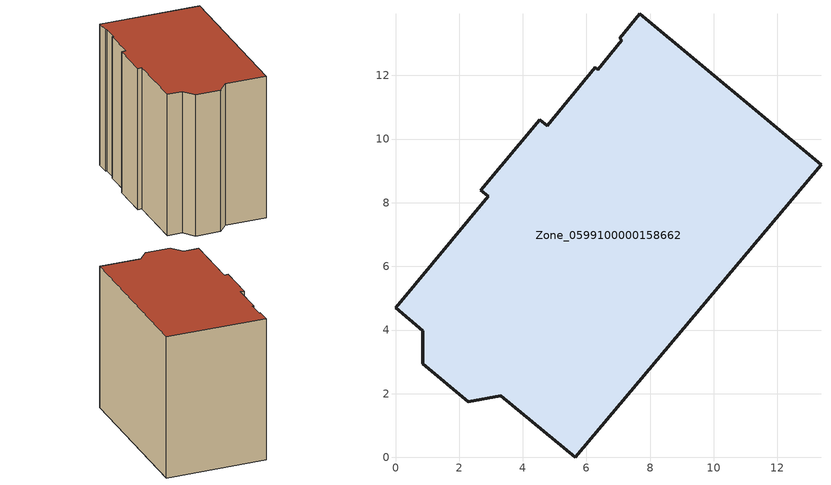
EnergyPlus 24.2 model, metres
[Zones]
Zone_0599100000158662
 floor ground (C_G): 6.35,12.19 7.11,13.11 7.04,13.17 7.68,13.94 13.37,9.19 5.64,0 3.31,1.93 2.28,1.75 0.85,2.94 0.85,3.98 0,4.7 2.91,8.2 2.68,8.39 4.53,10.61 4.76,10.42 6.28,12.25 z0
 wall outside (C_F): 13.37,9.19 7.68,13.94 7.04,13.17 7.11,13.11 6.35,12.19 6.28,12.25 4.76,10.42 4.53,10.61 2.68,8.39 2.91,8.2 0,4.7 0.85,3.98 0.85,2.94 2.28,1.75 3.31,1.93 5.64,0 13.37,9.19 z0:10.77
 roof outside (C_R): 7.11,13.11 6.35,12.19 6.28,12.25 4.76,10.42 4.53,10.61 2.68,8.39 2.91,8.2 0,4.7 0.85,3.98 0.85,2.94 2.28,1.75 3.31,1.93 5.64,0 13.37,9.19 7.68,13.94 7.04,13.17 z10.77
[BUILDING]
Pand.0599100000158662: North Axis=0; Terrain=City; Loads Convergence Tolerance Value=0.04; Temperature Convergence Tolerance Value=0.4; Solar Distribution=FullExterior; Maximum Number of Warmup Days=25; Minimum Number of Warmup Days=1
[Site:Location]
Rotterdam.The.Hague.AP_ZH_NLD Design_Conditions: Latitude=51.96; Longitude=4.45; Time Zone=1; Elevation=-4.5
[SITE:GROUNDTEMPERATURE:BUILDINGSURFACE]
18, 18, 18, 18, 18, 18, 18, 18, 18, 18, 18, 18
[MATERIAL] Thermal Absorptance=0.9; Solar Absorptance=0.7; Visible Absorptance=0.7
Name | Roughness | Thickness | Conductivity | Density | Specific Heat
G.TC.1946 | MediumSmooth | 0.15 | 1 | 540 | 1210
F.TC.1946 | Rough | 0.3 | 0.857143 | 1920 | 840
R.TC.1946 | MediumRough | 0.2 | 0.909091 | 1500 | 1000
[CONSTRUCTION]
C_G: G.TC.1946
C_F: F.TC.1946
C_R: R.TC.1946
[ZONE]
Zone_0599100000158662: Type=1; Multiplier=1; Ceiling Height=Autocalculate; Volume=Autocalculate; Floor Area=autocalculate; Part of Total Floor Area=Yes
[ZONEINFILTRATION:DESIGNFLOWRATE]
Infil_Zone_0599100000158662: Zone or ZoneList or Space or SpaceList=Zone_0599100000158662; Schedule=AlwaysOn; Design Flow Rate Calculation Method=Flow/Area; Flow Rate per Floor Area=0.003; Constant Term Coefficient=1; Temperature Term Coefficient=0; Velocity Term Coefficient=0; Velocity Squared Term Coefficient=0
[HVACTEMPLATE:ZONE:IDEALLOADSAIRSYSTEM]
Zone_0599100000158662: Maximum Heating Supply Air Temperature=50; Minimum Cooling Supply Air Temperature=13; Maximum Heating Supply Air Humidity Ratio=0.0156; Minimum Cooling Supply Air Humidity Ratio=0.0077; Heating Limit=NoLimit; Cooling Limit=NoLimit; Dehumidification Control Type=ConstantSensibleHeatRatio; Cooling Sensible Heat Ratio=0.7; Dehumidification Setpoint=60; Humidification Control Type=None; Humidification Setpoint=30; Outdoor Air Method=None; Outdoor Air Flow Rate per Person=0.00944; Outdoor Air Flow Rate per Zone Floor Area=0; Outdoor Air Flow Rate per Zone=0; Demand Controlled Ventilation Type=None; Outdoor Air Economizer Type=NoEconomizer; Heat Recovery Type=None; Sensible Heat Recovery Effectiveness=0.7; Latent Heat Recovery Effectiveness=0.65
[ZONECONTROL:THERMOSTAT]
ThermostatControl_Zone_0599100000158662: Zone or ZoneList=Zone_0599100000158662; Control Type Schedule=DualSetpointControlType; Control 1=Thermostat_Zone_0599100000158662; Temperature Difference Between Cutout And Setpoint=0
[THERMOSTATSETPOINT:DUALSETPOINT]
Thermostat_Zone_0599100000158662: Heating Setpoint Temperature Schedule=HeatingSetpoint_Zone_0599100000158662; Cooling Setpoint Temperature Schedule=CoolingSetpoint_Zone_0599100000158662
[SCHEDULE:COMPACT]
HeatingSetpoint_Zone_0599100000158662: Through: 12/31, For: AllDays, Until: 24:00, 21
CoolingSetpoint_Zone_0599100000158662: Through: 12/31, For: AllDays, Until: 24:00, 24
DualSetpointControlType: Through: 12/31, For: AllDays, Until: 24:00, 4
AlwaysOn: Through: 12/31, For: AllDays, Until: 24:00, 1
